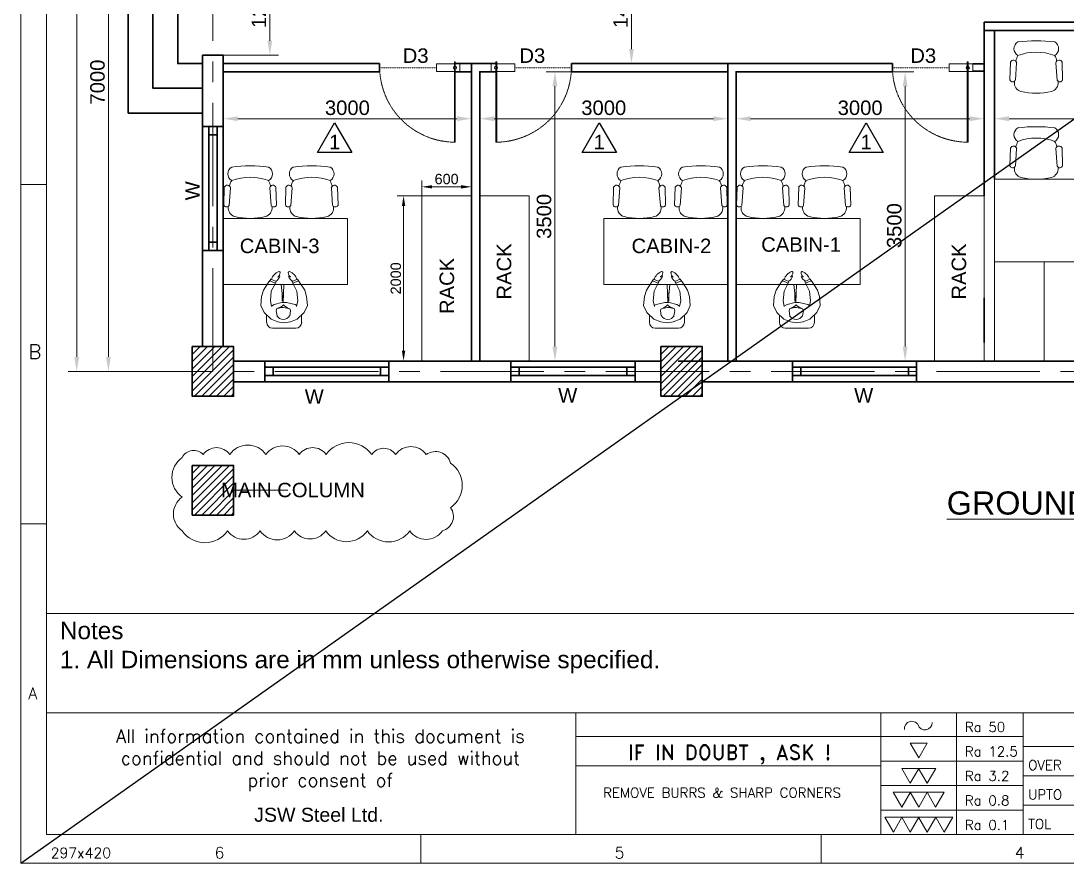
# Model space of a CAD drawing. Header units: millimetres. Extents: x 131588 to 160612, y -172852 to -151297.
# Drawn here: x 131588 to 144237, y -171821 to -161632 of the extents above; entities that cross this region are included whole.
import ezdxf
from ezdxf.enums import TextEntityAlignment as Align

# ---------------------------------------------------------------- set-up
doc = ezdxf.new("R2010")
doc.units = ezdxf.units.MM
doc.header["$MEASUREMENT"] = 0
doc.linetypes.add('CENTER', pattern=[2, 1.25, -0.25, 0.25, -0.25])
doc.linetypes.add('DASHED2', pattern=[0.375, 0.25, -0.125])
for name, color, linetype, lineweight in [('CEN-1', 1, 'CENTER', 18), ('DIM', 7, 'Continuous', 20), ('DIMENSION', 84, 'Continuous', 15), ('DIMLINE', 10, 'Continuous', 18), ('Furniture', 235, 'Continuous', 0), ('GLASS', 145, 'Continuous', 5), ('MAIN', 3, 'Continuous', 30), ('MAIN-4', 6, 'Continuous', 30), ('SEC', 253, 'Continuous', 15), ('TEXT', 4, 'Continuous', 13), ('TEXT-1', 7, 'Continuous', 20)]:
    doc.layers.add(name, color=color, linetype=linetype, lineweight=lineweight)
doc.layers.add('H', color=7, linetype='Continuous')
doc.styles.add('ROMAND', font='romand')
doc.styles.add('ROMANS', font='romans.shx')
doc.styles.add('SIMPLEX', font='simplex', dxfattribs={"height": 5})
doc.styles.get("Standard").update_dxf_attribs({"font": ''})
doc.styles.get('Standard').set_extended_font_data('Arial')
doc.dimstyles.new('DIM-50', dxfattribs={"dimscale": 50, "dimtxt": 2.5, "dimasz": 2.5, "dimexe": 1.5, "dimexo": 0.05, "dimgap": 0.6, "dimtad": 1, "dimzin": 9, "dimdsep": 46, "dimtxsty": 'Standard', "dimcen": 0, "dimclrd": 32, "dimclre": 32, "dimadec": 0, "dimazin": 0, "dimtp": 0.1, "dimtm": 0.1, "dimtfac": 0.71, "dimtofl": 0, "dimtmove": 1, "dimatfit": 3, "dimfxl": 1, "dimtolj": 1, "dimtzin": 7, "dimlwd": -1, "dimlwe": -1, "dimarcsym": 1})
doc.dimstyles.new('DIM-50$0', dxfattribs={"dimscale": 50, "dimtxt": 2.5, "dimasz": 2.5, "dimexe": 1.5, "dimexo": 0.05, "dimgap": 0.6, "dimtad": 1, "dimzin": 9, "dimdsep": 46, "dimtxsty": 'Standard', "dimcen": 0, "dimclrd": 32, "dimclre": 32, "dimadec": 0, "dimazin": 0, "dimtp": 0.1, "dimtm": 0.1, "dimtfac": 0.71, "dimtofl": 0, "dimtmove": 1, "dimatfit": 3, "dimfxl": 1, "dimtolj": 1, "dimtzin": 7, "dimlwd": -1, "dimlwe": -1, "dimarcsym": 1})

# ---------------------------------------------------------------- blocks, each defined once
blk = doc.blocks.new('3rerr')
at = {"layer": 'Furniture', "color": 0, "linetype": 'ByBlock'}
for p, q in [((299424, -105724), (299432, -105724)), ((299424, -105724), (299432, -105724)), ((299444, -105734), (299656, -105751)), ((299448, -105670), (299663, -105676)), ((299424, -106252), (299432, -106252)), ((299444, -106241), (299656, -106225)), ((299448, -106306), (299663, -106300))]:
    blk.add_line(p, q, dxfattribs=at)
for centre, radius, start, end in [((299414, -105834), 111, 85, 163.8913), ((299459, -105703), 34.8, 108.7162, 243.9569), ((299648, -105712), 39.5, 282.8663, 67.8436), ((299666, -105866), 126, 52.7407, 85.3529), ((299825, -105813), 95.4, 30.3927, 149.6073), ((300065, -105988), 779, 166.275, 193.725), ((299156, -105988), 628, 339.209, 20.791), ((298194, -105988), 1727, 352.5907, 7.4093), ((299414, -106142), 111, 196.1087, 275), ((299459, -106273), 34.8, 116.0431, 251.2838), ((299648, -106263), 39.5, 292.1564, 77.1337), ((299608, -105956), 287, 283.6548, 297.8506), ((299825, -106162), 95.4, 210.3927, 329.6073)]:
    blk.add_arc(centre, radius, start, end, dxfattribs=at)
blk = doc.blocks.new('rr')
at = {"layer": 'TEXT', "color": 7}
for p, q in [((298029, -105618), (298123, -105618)), ((298150, -105588), (298068, -105672)), ((298235, -105548), (298150, -105588)), ((298235, -105548), (298342, -105558)), ((298342, -105558), (298419, -105581)), ((298419, -105581), (298507, -105638)), ((297959, -105688), (297959, -105970)), ((298068, -105672), (298034, -105754)), ((298290, -105665), (298221, -105679)), ((298247, -105698), (298235, -105676)), ((298270, -105803), (298247, -105698)), ((298406, -105676), (298290, -105665)), ((298488, -105716), (298406, -105676)), ((298486, -105945), (298486, -105716)), ((298525, -105734), (298488, -105716)), ((298532, -105656), (298504, -105724)), ((298507, -105638), (298551, -105669)), ((298551, -105669), (298525, -105734)), ((298034, -105756), (298024, -105833)), ((298034, -105909), (298024, -105833)), ((298108, -105761), (298170, -105751)), ((298170, -105751), (298189, -105757)), ((298247, -105949), (298270, -105856)), ((298270, -105856), (298270, -105803)), ((298270, -105841), (298486, -105833)), ((298270, -105843), (298486, -105866)), ((298359, -105853), (298285, -105853)), ((298382, -105837), (298382, -105855)), ((298068, -105988), (298034, -105906)), ((298150, -106073), (298068, -105988)), ((298108, -105915), (298170, -105925)), ((298170, -105925), (298198, -105916)), ((298290, -105996), (298221, -105982)), ((298225, -105983), (298247, -105949)), ((298406, -105985), (298290, -105996)), ((298488, -105944), (298406, -105985)), ((298525, -105927), (298488, -105944)), ((298532, -106004), (298504, -105937)), ((298507, -106022), (298551, -105991)), ((298551, -105991), (298525, -105927)), ((298029, -106041), (298117, -106041)), ((298235, -106112), (298150, -106073)), ((298235, -106112), (298342, -106103)), ((298342, -106103), (298419, -106079)), ((298419, -106079), (298507, -106022))]:
    blk.add_line(p, q, dxfattribs=at)
for centre, major_axis, start_param, end_param in [((298029, -105688), (49.8, 49.8), 0.785398, 2.356194), ((298620, -105679), (73.6, 73.6), 2.838638, 3.585677), ((298505, -105817), (105, 105), -0.421869, 0.489767), ((298155, -105840), (63.7, -63.7), 2.898963, 4.955018), ((297966, -105849), (171, 171), -1.068373, -0.39635), ((298371, -105697), (135, 135), 2.703582, 3.183333), ((298315, -105931), (83.5, 83.5), 1.454362, 2.231901), ((298572, -105768), (11.6, 11.6), -1.392775, 0.371356), ((298637, -105702), (55.2, 55.2), 3.067512, 3.856448), ((298633, -105768), (8.31, 8.31), 3.856448, 5.861316), ((298029, -105970), (49.8, -49.8), 3.926991, 5.497787), ((298619, -105979), (73.6, -73.6), 2.697508, 3.444547), ((298504, -105841), (105, -105), 5.793418, 6.705054), ((298636, -105956), (55.2, -55.2), 2.426738, 3.215673), ((298571, -105890), (11.6, -11.6), 5.911829, 7.67596), ((298632, -105890), (8.31, -8.31), 0.421869, 2.426738)]:
    blk.add_ellipse(centre, major_axis=major_axis, ratio=1, start_param=start_param, end_param=end_param, dxfattribs=at)
blk = doc.blocks.new('gd1')
at = {"layer": 'GLASS', "color": 4, "linetype": 'DASHED2', "ltscale": 0.001}
blk.add_line((345380, -498508), (345380, -497802), dxfattribs=at)
at = {"layer": 'GLASS'}
for p, q in [((345331, -498508), (345429, -498508)), ((345331, -498802), (345331, -498508)), ((345429, -498508), (345429, -498802)), ((345429, -498802), (345331, -498802))]:
    blk.add_line(p, q, dxfattribs=at)
at = {"layer": 'GLASS', "color": 4}
for p, q in [((344454, -498744), (344454, -498702)), ((345454, -498732), (344454, -498732)), ((345454, -498744), (344454, -498744)), ((345454, -498744), (345454, -498732))]:
    blk.add_line(p, q, dxfattribs=at)
at = {"layer": 'GLASS', "color": 4, "linetype": 'DASHED2'}
blk.add_ellipse((345430, -498781), major_axis=(-687, 718), ratio=0.969274, start_param=-0.727797, end_param=0.74268, dxfattribs=at)
at = {"layer": 'GLASS', "extrusion": (8.38188e-23, -2.79396e-23, -1)}
blk.add_ellipse((345380, -498740), major_axis=(-13.9, 13.9), ratio=1, start_param=6.283185307179586, end_param=12.56637061435917, dxfattribs=at)
blk = doc.blocks.new('*D524')
at = {"layer": 'Defpoints', "color": 0, "ltscale": 100, "transparency": 16777216}
for p in [(133660, -158872), (132646, -165872), (133660, -165872)]:
    blk.add_point(p, dxfattribs=at)
at = {"layer": 'DIMLINE', "color": 32, "linetype": 'ByBlock', "ltscale": 100, "transparency": 16777216}
for p, q in [((133656, -158872), (132541, -158872)), ((132646, -159047), (132646, -165697)), ((133656, -165872), (132541, -165872))]:
    blk.add_line(p, q, dxfattribs=at)
at = {"layer": 'DIMLINE', "color": 32, "ltscale": 100, "transparency": 16777216}
for points in [[(132617, -159047), (132675, -159047), (132646, -158872)], [(132617, -165697), (132675, -165697), (132646, -165872)]]:
    blk.add_solid(points, dxfattribs=at)
at = {"layer": 'DIMLINE', "color": 0, "ltscale": 100, "transparency": 16777216, "insert": (132514, -162372), "char_height": 175, "attachment_point": 5, "rotation": 90}
blk.add_mtext('\\A1;7000', dxfattribs=at)
blk = doc.blocks.new('*D525')
at = {"layer": 'Defpoints', "color": 0, "ltscale": 100, "transparency": 16777216}
for p in [(137035, -162815), (134035, -163273), (137035, -163273)]:
    blk.add_point(p, dxfattribs=at)
at = {"layer": 'DIMLINE', "color": 32, "linetype": 'ByBlock', "ltscale": 100, "transparency": 16777216}
for p, q in [((134035, -163270), (134035, -162710)), ((137035, -163270), (137035, -162710)), ((134210, -162815), (136860, -162815))]:
    blk.add_line(p, q, dxfattribs=at)
at = {"layer": 'DIMLINE', "color": 32, "ltscale": 100, "transparency": 16777216}
for points in [[(134210, -162786), (134210, -162844), (134035, -162815)], [(136860, -162786), (136860, -162844), (137035, -162815)]]:
    blk.add_solid(points, dxfattribs=at)
at = {"layer": 'DIMLINE', "color": 0, "ltscale": 100, "transparency": 16777216, "insert": (135535, -162684), "char_height": 175, "attachment_point": 5}
blk.add_mtext('\\A1;3000', dxfattribs=at)
blk = doc.blocks.new('*D526')
at = {"layer": 'Defpoints', "color": 0, "ltscale": 100, "transparency": 16777216}
for p in [(140135, -162815), (140135, -162815), (137135, -163132)]:
    blk.add_point(p, dxfattribs=at)
at = {"layer": 'DIMLINE', "color": 32, "linetype": 'ByBlock', "ltscale": 100, "transparency": 16777216}
for p, q in [((137135, -163129), (137135, -162710)), ((140135, -162812), (140135, -162710)), ((137310, -162815), (139960, -162815))]:
    blk.add_line(p, q, dxfattribs=at)
at = {"layer": 'DIMLINE', "color": 32, "ltscale": 100, "transparency": 16777216}
for points in [[(137310, -162786), (137310, -162844), (137135, -162815)], [(139960, -162786), (139960, -162844), (140135, -162815)]]:
    blk.add_solid(points, dxfattribs=at)
at = {"layer": 'DIMLINE', "color": 0, "ltscale": 100, "transparency": 16777216, "insert": (138635, -162684), "char_height": 175, "attachment_point": 5}
blk.add_mtext('\\A1;3000', dxfattribs=at)
blk = doc.blocks.new('*D527')
at = {"layer": 'Defpoints', "color": 0, "ltscale": 100, "transparency": 16777216}
for p in [(140235, -162815), (143235, -162815), (143235, -163132)]:
    blk.add_point(p, dxfattribs=at)
at = {"layer": 'DIMLINE', "color": 32, "linetype": 'ByBlock', "ltscale": 100, "transparency": 16777216}
for p, q in [((140235, -162812), (140235, -162710)), ((143235, -163129), (143235, -162710)), ((140410, -162815), (143060, -162815))]:
    blk.add_line(p, q, dxfattribs=at)
at = {"layer": 'DIMLINE', "color": 32, "ltscale": 100, "transparency": 16777216}
for points in [[(140410, -162786), (140410, -162844), (140235, -162815)], [(143060, -162786), (143060, -162844), (143235, -162815)]]:
    blk.add_solid(points, dxfattribs=at)
at = {"layer": 'DIMLINE', "color": 0, "ltscale": 100, "transparency": 16777216, "insert": (141735, -162684), "char_height": 175, "attachment_point": 5}
blk.add_mtext('\\A1;3000', dxfattribs=at)
blk = doc.blocks.new('*D530')
at = {"layer": 'Defpoints', "color": 0, "ltscale": 100, "transparency": 16777216}
for p in [(138045, -162247), (138296, -162247), (138063, -165747)]:
    blk.add_point(p, dxfattribs=at)
at = {"layer": 'DIMLINE', "color": 32, "linetype": 'ByBlock', "ltscale": 100, "transparency": 16777216}
for p, q in [((138293, -162247), (137940, -162247)), ((138045, -165572), (138045, -162422)), ((138060, -165747), (137940, -165747))]:
    blk.add_line(p, q, dxfattribs=at)
at = {"layer": 'DIMLINE', "color": 32, "ltscale": 100, "transparency": 16777216}
for points in [[(138015, -162422), (138074, -162422), (138045, -162247)], [(138015, -165572), (138074, -165572), (138045, -165747)]]:
    blk.add_solid(points, dxfattribs=at)
at = {"layer": 'DIMLINE', "color": 0, "ltscale": 100, "transparency": 16777216, "insert": (137913, -163997), "char_height": 175, "attachment_point": 5, "rotation": 90}
blk.add_mtext('\\A1;3500', dxfattribs=at)
blk = doc.blocks.new('A4 SHEET')
at = {"layer": 'DIM'}
for p, q in [((13489.34, 1232.71), (13489.34, -79.55)), ((13509.22, 1213.41), (13509.22, -57.46)), ((13489.34, 445.35), (13509.22, 445.35)), ((13489.34, 182.9), (13509.22, 182.9)), ((14605.26, 113.46), (13509.22, 113.46)), ((14605.26, 113.46), (13509.22, 113.46)), ((14605.26, 36.8), (13509.22, 36.8)), ((13918.3, 36.8), (13918.3, -57.46)), ((14154.21, 36.8), (14154.21, -57.46)), ((14212.58, -57.46), (14212.58, 36.8)), ((14264.26, 36.8), (14264.26, -57.46)), ((13918.3, 18.32), (14154.21, 18.32)), ((14154.21, 18.32), (14264.26, 18.32)), ((14176.78, 13.34), (14183.39, 1.88)), ((14178.7, 13.34), (14176.78, 13.34)), ((14178.7, 13.34), (14190.01, 13.34)), ((14183.39, 1.88), (14190.01, 13.34)), ((14264.26, 10.74), (14605.26, 10.74)), ((13918.3, -4.41), (14154.21, -4.41)), ((14154.21, -0.62), (14264.26, -0.62)), ((14170.24, -6.26), (14176.86, -17.72)), ((14172.16, -6.26), (14170.24, -6.26)), ((14172.16, -6.26), (14183.48, -6.26)), ((14176.86, -17.72), (14183.48, -6.26)), ((14183.31, -6.26), (14189.93, -17.72)), ((14185.23, -6.26), (14183.31, -6.26)), ((14185.23, -6.26), (14196.55, -6.26)), ((14189.93, -17.72), (14196.55, -6.26)), ((14264.26, -11.99), (14567.37, -11.99)), ((14154.21, -19.57), (14264.26, -19.57)), ((14163.7, -24.79), (14170.32, -36.26)), ((14165.62, -24.79), (14163.7, -24.79)), ((14165.62, -24.79), (14176.94, -24.79)), ((14170.32, -36.26), (14176.94, -24.79)), ((14176.78, -24.79), (14183.39, -36.26)), ((14178.7, -24.79), (14176.78, -24.79)), ((14178.7, -24.79), (14190.01, -24.79)), ((14183.39, -36.26), (14190.01, -24.79)), ((14189.85, -24.79), (14196.47, -36.26)), ((14191.77, -24.79), (14189.85, -24.79)), ((14191.77, -24.79), (14203.09, -24.79)), ((14196.47, -36.26), (14203.09, -24.79)), ((14154.21, -38.51), (14264.26, -38.51)), ((14264.26, -34.72), (14605.26, -34.72)), ((14159.08, -44.15), (14157.17, -44.15)), ((14157.17, -44.15), (14163.78, -55.61)), ((14159.08, -44.15), (14170.4, -44.15)), ((14163.78, -55.61), (14170.4, -44.15)), ((14172.16, -44.15), (14170.24, -44.15)), ((14170.24, -44.15), (14176.86, -55.61)), ((14172.16, -44.15), (14183.48, -44.15)), ((14176.86, -55.61), (14183.48, -44.15)), ((14185.23, -44.15), (14183.31, -44.15)), ((14183.31, -44.15), (14189.93, -55.61)), ((14185.23, -44.15), (14196.55, -44.15)), ((14189.93, -55.61), (14196.55, -44.15)), ((14196.55, -44.15), (14203.17, -55.61)), ((14198.47, -44.15), (14196.55, -44.15)), ((14198.47, -44.15), (14209.78, -44.15)), ((14203.17, -55.61), (14209.78, -44.15)), ((13489.34, -79.55), (13489.34, -53.04)), ((15322.97, -57.46), (13509.22, -57.46)), ((13798.62, -57.46), (13798.62, -79.55)), ((14107.91, -57.46), (14107.91, -79.55)), ((13489.34, -79.55), (15345.06, -79.55)), ((13489.34, -79.55), (13515.85, -79.55))]:
    blk.add_line(p, q, dxfattribs=at)
for centre, start, end in [((14178, 24.43), 18.40271, 186.14433), ((14188.24, 29.2), 198.40271, 359.97916)]:
    blk.add_arc(centre, 5.68, start, end, dxfattribs=at)
for s, height, style, p in [('B', 11.05, 'ROMANS', (13495.2, 307.11)), ('A', 8.84, 'ROMANS', (13495.2, 44.66)), ('Ra 50', 7.578, 'SIMPLEX', (14219.08, 19.68)), ('Ra 12.5', 7.578, 'SIMPLEX', (14219.08, 0.73)), ('OVER', 7.578, 'SIMPLEX', (14268.02, -9.85)), ('Ra 3.2', 7.578, 'SIMPLEX', (14219.08, -18.21)), ('UPTO', 7.578, 'SIMPLEX', (14268.02, -32.58)), ('Ra 0.8', 7.578, 'SIMPLEX', (14219.08, -37.16)), ('Ra 0.1', 7.578, 'SIMPLEX', (14219.08, -56.1)), ('TOL', 7.578, 'SIMPLEX', (14268.02, -55.32)), ('297x420', 7.953, 'ROMANS', (13512.34, -78)), ('6', 8.84, 'ROMANS', (13639.03, -78.63)), ('5', 8.84, 'ROMANS', (13948.32, -78.63)), ('4', 8.84, 'ROMANS', (14257.61, -78.63))]:
    blk.add_text(s, height=height, dxfattribs=dict(at, style=style)).set_placement(p, align=Align.BOTTOM_LEFT)
at = {"layer": 'DIM', "style": 'ROMAND'}
blk.add_text('IF IN DOUBT , ASK !', height=11.3669, dxfattribs=at).set_placement((14037.25, -2.97), align=Align.BOTTOM_CENTER)
at = {"layer": 'DIM', "style": 'ROMANS'}
blk.add_text('REMOVE BURRS & SHARP CORNERS', height=7.578, dxfattribs=at).set_placement((14031.36, -25.12), align=Align.MIDDLE_CENTER)
at = {"layer": 'DIM', "insert": (13519.46, 107.09), "char_height": 13.464, "width": 2473.9385, "attachment_point": 1}
blk.add_mtext('Notes\\P1. All Dimensions are in mm unless otherwise specified. ', dxfattribs=at)
at = {"layer": 'DIM', "insert": (13720.82, 23.82), "char_height": 10.22825, "width": 367.2824, "attachment_point": 2, "style": 'ROMANS'}
blk.add_mtext('All information contained in this document is confidential and should not be used without prior consent of', dxfattribs=at)
at = {"layer": 'MAIN', "color": 1, "ltscale": 100, "insert": (13719.66, -36.77), "char_height": 10.826, "width": 131.9746, "attachment_point": 2, "style": 'ROMAND'}
blk.add_mtext('{\\fArial|b0|i0|c0|p34;JSW Steel Ltd.}', dxfattribs=at)
blk = doc.blocks.new('*D539')
at = {"layer": 'Defpoints', "color": 0, "ltscale": 100, "transparency": 16777216}
for p in [(133910, -152872), (132262, -165872), (133910, -165872)]:
    blk.add_point(p, dxfattribs=at)
at = {"layer": 'DIMLINE', "color": 32, "linetype": 'ByBlock', "ltscale": 100, "transparency": 16777216}
for p, q in [((133906, -152872), (132157, -152872)), ((132262, -153047), (132262, -165697)), ((133906, -165872), (132157, -165872))]:
    blk.add_line(p, q, dxfattribs=at)
at = {"layer": 'DIMLINE', "color": 32, "ltscale": 100, "transparency": 16777216}
for points in [[(132233, -153047), (132292, -153047), (132262, -152872)], [(132233, -165697), (132292, -165697), (132262, -165872)]]:
    blk.add_solid(points, dxfattribs=at)
at = {"layer": 'DIMLINE', "color": 0, "ltscale": 100, "transparency": 16777216, "insert": (132131, -159372), "char_height": 175, "attachment_point": 5, "rotation": 90}
blk.add_mtext('\\A1;13000', dxfattribs=at)
blk = doc.blocks.new('*D545')
at = {"layer": 'Defpoints', "color": 0, "ltscale": 100, "transparency": 16777216}
for p in [(136435, -163747), (136214, -165747), (136435, -165747)]:
    blk.add_point(p, dxfattribs=at)
at = {"layer": 'DIMLINE', "color": 32, "linetype": 'ByBlock', "ltscale": 100, "transparency": 16777216}
for p, q in [((136432, -163747), (136139, -163747)), ((136214, -163872), (136214, -165622)), ((136432, -165747), (136139, -165747))]:
    blk.add_line(p, q, dxfattribs=at)
at = {"layer": 'DIMLINE', "color": 32, "ltscale": 100, "transparency": 16777216}
for points in [[(136194, -163872), (136235, -163872), (136214, -163747)], [(136194, -165622), (136235, -165622), (136214, -165747)]]:
    blk.add_solid(points, dxfattribs=at)
at = {"layer": 'DIMLINE', "color": 0, "ltscale": 100, "transparency": 16777216, "insert": (136121, -164747), "char_height": 125, "attachment_point": 5, "rotation": 90}
blk.add_mtext('\\A1;2000', dxfattribs=at)
blk = doc.blocks.new('*D546')
at = {"layer": 'Defpoints', "color": 0, "ltscale": 100, "transparency": 16777216}
for p in [(137035, -163639), (136435, -163747), (137035, -163747)]:
    blk.add_point(p, dxfattribs=at)
at = {"layer": 'DIMLINE', "color": 32, "linetype": 'ByBlock', "ltscale": 100, "transparency": 16777216}
for p, q in [((136435, -163745), (136435, -163564)), ((136560, -163639), (136910, -163639)), ((137035, -163745), (137035, -163564))]:
    blk.add_line(p, q, dxfattribs=at)
at = {"layer": 'DIMLINE', "color": 32, "ltscale": 100, "transparency": 16777216}
for points in [[(136560, -163619), (136560, -163660), (136435, -163639)], [(136910, -163619), (136910, -163660), (137035, -163639)]]:
    blk.add_solid(points, dxfattribs=at)
at = {"layer": 'DIMLINE', "color": 0, "ltscale": 100, "transparency": 16777216, "insert": (136735, -163546), "char_height": 125, "attachment_point": 5}
blk.add_mtext('\\A1;600', dxfattribs=at)
blk = doc.blocks.new('*D583')
at = {"layer": 'Defpoints', "color": 0, "ltscale": 100, "transparency": 16777216}
for p in [(141927, -162247), (141927, -165747), (142279, -165747)]:
    blk.add_point(p, dxfattribs=at)
at = {"layer": 'DIMLINE', "color": 32, "linetype": 'ByBlock', "ltscale": 100, "transparency": 16777216}
for p, q in [((141931, -162247), (142384, -162247)), ((142279, -162422), (142279, -165572)), ((141931, -165747), (142384, -165747))]:
    blk.add_line(p, q, dxfattribs=at)
at = {"layer": 'DIMLINE', "color": 32, "ltscale": 100, "transparency": 16777216}
for points in [[(142250, -162422), (142309, -162422), (142279, -162247)], [(142250, -165572), (142309, -165572), (142279, -165747)]]:
    blk.add_solid(points, dxfattribs=at)
at = {"layer": 'DIMLINE', "color": 0, "ltscale": 100, "transparency": 16777216, "insert": (142148, -164109), "char_height": 175, "attachment_point": 5, "rotation": 90}
blk.add_mtext('\\A1;3500', dxfattribs=at)
blk = doc.blocks.new('*D586')
at = {"layer": 'Defpoints', "color": 0, "ltscale": 100, "transparency": 16777216}
for p in [(143360, -162647), (148335, -162647), (148335, -162815)]:
    blk.add_point(p, dxfattribs=at)
at = {"layer": 'DIMLINE', "color": 32, "linetype": 'ByBlock', "ltscale": 100, "transparency": 16777216}
for p, q in [((143360, -162651), (143360, -162920)), ((148335, -162651), (148335, -162920)), ((143535, -162815), (148160, -162815))]:
    blk.add_line(p, q, dxfattribs=at)
at = {"layer": 'DIMLINE', "color": 32, "ltscale": 100, "transparency": 16777216}
for points in [[(143535, -162786), (143535, -162844), (143360, -162815)], [(148160, -162786), (148160, -162844), (148335, -162815)]]:
    blk.add_solid(points, dxfattribs=at)
at = {"layer": 'DIMLINE', "color": 0, "ltscale": 100, "transparency": 16777216, "insert": (145847, -162684), "char_height": 175, "attachment_point": 5}
blk.add_mtext('\\A1;4975', dxfattribs=at)
blk = doc.blocks.new('*D587')
at = {"layer": 'Defpoints', "color": 0, "ltscale": 100, "transparency": 16777216}
for p in [(134035, -160847), (134598, -160847), (134035, -162047)]:
    blk.add_point(p, dxfattribs=at)
at = {"layer": 'DIMLINE', "color": 32, "linetype": 'ByBlock', "ltscale": 100, "transparency": 16777216}
for p, q in [((134038, -160847), (134703, -160847)), ((134598, -161872), (134598, -161022)), ((134038, -162047), (134703, -162047))]:
    blk.add_line(p, q, dxfattribs=at)
at = {"layer": 'DIMLINE', "color": 32, "ltscale": 100, "transparency": 16777216}
for points in [[(134569, -161022), (134627, -161022), (134598, -160847)], [(134569, -161872), (134627, -161872), (134598, -162047)]]:
    blk.add_solid(points, dxfattribs=at)
at = {"layer": 'DIMLINE', "color": 0, "ltscale": 100, "transparency": 16777216, "insert": (134466, -161447), "char_height": 175, "attachment_point": 5, "rotation": 90}
blk.add_mtext('\\A1;1200', dxfattribs=at)
blk = doc.blocks.new('*D588')
at = {"layer": 'Defpoints', "color": 0, "ltscale": 100, "transparency": 16777216}
for p in [(138953, -160747), (138953, -162147), (138970, -162147)]:
    blk.add_point(p, dxfattribs=at)
at = {"layer": 'DIMLINE', "color": 32, "linetype": 'ByBlock', "ltscale": 100, "transparency": 16777216}
for p, q in [((138956, -160747), (139075, -160747)), ((138970, -160922), (138970, -161972)), ((138956, -162147), (139075, -162147))]:
    blk.add_line(p, q, dxfattribs=at)
at = {"layer": 'DIMLINE', "color": 32, "ltscale": 100, "transparency": 16777216}
for points in [[(138941, -160922), (138999, -160922), (138970, -160747)], [(138941, -161972), (138999, -161972), (138970, -162147)]]:
    blk.add_solid(points, dxfattribs=at)
at = {"layer": 'DIMLINE', "color": 0, "ltscale": 100, "transparency": 16777216, "insert": (138839, -161447), "char_height": 175, "attachment_point": 5, "rotation": 90}
blk.add_mtext('\\A1;1400', dxfattribs=at)

msp = doc.modelspace()

# ---------------------------------------------------------------- hatches: boundary and pattern name
at = {"layer": 'SEC', "ltscale": 100}
h = msp.add_hatch(dxfattribs=at)
h.set_pattern_fill('ANSI31', color=8, scale=500)
h.set_pattern_definition([(45, (66442.82, -146707.57), (-44.194174, 44.194174), [])])
h.paths.add_polyline_path([(133659.578, -165572.294), (134159.578, -165572.294), (134159.578, -166172.294), (133659.578, -166172.294)])
h = msp.add_hatch(dxfattribs=at)
h.set_pattern_fill('ANSI31', color=8, scale=500)
h.set_pattern_definition([(45, (72108.82, -146707.57), (-44.194174, 44.194174), [])])
h.paths.add_polyline_path([(139325.578, -165572.294), (139825.578, -165572.294), (139825.578, -166172.294), (139325.578, -166172.294)])
h = msp.add_hatch(dxfattribs=at)
h.set_pattern_fill('ANSI31', color=8, scale=500)
h.set_pattern_definition([(45, (66442.82, -148145.61), (-44.194174, 44.194174), [])])
h.paths.add_polyline_path([(133659.578, -167010.329), (134159.578, -167010.329), (134159.578, -167610.329), (133659.578, -167610.329)])

# ---------------------------------------------------------------- linework, layer by layer
at = {"layer": 'CEN-1', "ltscale": 1000}
msp.add_lwpolyline([(133909.578, -152872.294), (153909.578, -152872.294), (153909.578, -165872.294), (133909.578, -165872.294)], close=True, dxfattribs=at)
at = {"layer": 'DIMLINE'}
msp.add_lwpolyline([(133537.424, -167801.844, 0.52056705), (134087.498, -167801.844, 0.52056705), (134478.574, -167801.844, 0.52056705), (134895.933, -167801.844, 0.52056705), (135272.705, -167801.844, 0.52056705), (135776.296, -167801.844, 0.52056705), (136289.039, -167801.844, 0.52056705), (136684.369, -167801.844, 0.52056705), (136783.328, -167521.315, 0.52056705), (136783.328, -166980.87, 0.52056705), (136489.443, -166878.062, 0.52056705), (136118.297, -166878.062, 0.52056705), (135828.895, -166878.062, 0.52056705), (135277.318, -166878.062, 0.52056705), (134952.992, -166878.062, 0.52056705), (134550.599, -166878.062, 0.52056705), (134112.116, -166878.062, 0.52056705), (133792.185, -166878.062, 0.52056705), (133537.424, -166915.186, 0.52056705), (133537.424, -167393.024, 0.52056705)], format="xyb", close=True, dxfattribs=at)
at = {"layer": 'H', "ltscale": 100}
msp.add_line((131587.724, -171821.036), (160612.243, -151296.555), dxfattribs=at)
for points in [[(135173.241, -163225.339), (135380.258, -162866.775), (135587.275, -163225.339), (135173.241, -163225.339)], [(138373.108, -163225.339), (138580.125, -162866.775), (138787.142, -163225.339), (138373.108, -163225.339)], [(141600.883, -163225.339), (141807.9, -162866.775), (142014.917, -163225.339), (141600.883, -163225.339)]]:
    msp.add_lwpolyline(points, dxfattribs=at)
at = {"layer": 'MAIN', "color": 6}
for p, q in [((143234.578, -161647.294), (143234.578, -161747.294)), ((143234.578, -161747.294), (143234.578, -162097.294)), ((143359.578, -163547.294), (143359.578, -161747.294)), ((143096.476, -162149.868, 0), (143234.578, -162149.868, 0)), ((143234.578, -162097.294), (143234.578, -163747.294)), ((143096.476, -162241.74, 0), (143234.578, -162241.74, 0))]:
    msp.add_line(p, q, dxfattribs=at)
at = {"layer": 'MAIN', "color": 5, "ltscale": 100}
for p, q in [((133859.578, -162909.794), (133859.578, -164409.794)), ((133959.578, -162909.794), (133959.578, -164409.794)), ((134536.799, -165822.294), (136036.799, -165822.294)), ((137513.094, -165822.294), (139013.094, -165822.294)), ((140917.988, -165822.294), (142417.988, -165822.294)), ((134536.799, -165922.294), (136036.799, -165922.294)), ((137513.094, -165922.294), (139013.094, -165922.294)), ((140917.988, -165922.294), (142417.988, -165922.294))]:
    msp.add_line(p, q, dxfattribs=at)
at = {"layer": 'MAIN', "color": 6}
for points in [[(147125.138, -161647.294), (143234.578, -161647.294)], [(147125.138, -161747.294), (143234.578, -161747.294)], [(137034.578, -165747.294), (137034.578, -162147.294), (137334.578, -162147.294)], [(137334.578, -162147.294), (137164.202, -162147.294)], [(138244.653, -162147.294), (140134.578, -162147.294)], [(140134.578, -165747.294), (140134.578, -162147.294), (142124.502, -162147.294)], [(137134.578, -165747.294), (137134.578, -162247.294), (137334.578, -162247.294)], [(137334.578, -162247.294), (137164.202, -162247.294)], [(138244.653, -162247.294), (140134.578, -162247.294)], [(140234.578, -165747.294), (140234.578, -162247.294), (142124.502, -162247.294)], [(143234.578, -165522.294), (143234.578, -164984.359)], [(143234.578, -165522.294), (143234.578, -164984.359)]]:
    msp.add_lwpolyline(points, dxfattribs=at)
at = {"layer": 'MAIN', "color": 5, "ltscale": 100}
for points in [[(134034.578, -162909.794), (134034.578, -164409.794), (133784.578, -164409.794), (133784.578, -162909.794)], [(133959.578, -163009.794), (133959.578, -164309.794), (133859.578, -164309.794), (133859.578, -163009.794)], [(134536.799, -165747.294), (136036.799, -165747.294), (136036.799, -165997.294), (134536.799, -165997.294)], [(134636.799, -165822.294), (135936.799, -165822.294), (135936.799, -165922.294), (134636.799, -165922.294)], [(137513.094, -165747.294), (139013.094, -165747.294), (139013.094, -165997.294), (137513.094, -165997.294)], [(137613.094, -165822.294), (138913.094, -165822.294), (138913.094, -165922.294), (137613.094, -165922.294)], [(140917.988, -165747.294), (142417.988, -165747.294), (142417.988, -165997.294), (140917.988, -165997.294)], [(141017.988, -165822.294), (142317.988, -165822.294), (142317.988, -165922.294), (141017.988, -165922.294)]]:
    msp.add_lwpolyline(points, close=True, dxfattribs=at)
at = {"layer": 'MAIN', "color": 0, "lineweight": 20}
for points in [[(143359.578, -163547.294), (145859.578, -163547.294), (145859.578, -164547.294), (143359.578, -164547.294)], [(136434.578, -163747.294), (136434.578, -165747.294), (137034.578, -165747.294), (137034.578, -163747.294)], [(137734.578, -163747.294), (137734.578, -165747.294), (137134.578, -165747.294), (137134.578, -163747.294)], [(142634.578, -163747.294), (142634.578, -165747.294), (143234.578, -165747.294), (143234.578, -163747.294)], [(134034.578, -164021.77), (135534.578, -164021.77), (135534.578, -164821.77), (134034.578, -164821.77)], [(140134.578, -164021.77), (138634.578, -164021.77), (138634.578, -164821.77), (140134.578, -164821.77)], [(140234.578, -164021.77), (141734.578, -164021.77), (141734.578, -164821.77), (140234.578, -164821.77)], [(143959.578, -164547.294), (143959.578, -165747.294), (143359.578, -165747.294), (143359.578, -164547.294)]]:
    msp.add_lwpolyline(points, close=True, dxfattribs=at)
at = {"layer": 'MAIN', "ltscale": 100}
for points in [[(133659.578, -165572.294), (134159.578, -165572.294), (134159.578, -166172.294), (133659.578, -166172.294)], [(139325.578, -165572.294), (139825.578, -165572.294), (139825.578, -166172.294), (139325.578, -166172.294)], [(133659.578, -167010.329), (134159.578, -167010.329), (134159.578, -167610.329), (133659.578, -167610.329)]]:
    msp.add_lwpolyline(points, close=True, dxfattribs=at)
at = {"layer": 'MAIN-4', "ltscale": 1000}
for p, q in [((133784.578, -162047.294), (134034.578, -162047.294)), ((135924.502, -162147.294), (134034.578, -162147.294)), ((135924.502, -162247.294, 0), (135924.502, -162147.294, 0)), ((137034.578, -162147.294), (136834.578, -162147.294)), ((136834.578, -162247.294), (136834.578, -162147.294)), ((137334.578, -162247.294), (137334.578, -162147.294)), ((138244.653, -162247.294, 0), (138244.653, -162147.294, 0)), ((142124.502, -162247.294, 0), (142124.502, -162147.294, 0)), ((135924.502, -162247.294), (134034.578, -162247.294)), ((137034.578, -162247.294), (136834.578, -162247.294))]:
    msp.add_line(p, q, dxfattribs=at)
for points in [[(133784.578, -162747.294), (132884.578, -162747.294), (132884.578, -160147.294), (133784.578, -160147.294)], [(133784.578, -162447.294), (133184.578, -162447.294), (133184.578, -160447.294), (133784.578, -160447.294)], [(133784.578, -162147.294), (133484.578, -162147.294), (133484.578, -160747.294), (133784.578, -160747.294)], [(133784.578, -165572.294), (133784.578, -162047.294)], [(134034.578, -165572.294), (134034.578, -162047.294)], [(134159.578, -165747.294), (139325.578, -165747.294)], [(139534.578, -165747.294), (144991.578, -165747.294)], [(134159.578, -165997.294), (139325.578, -165997.294)], [(139825.578, -165997.294), (144991.578, -165997.294)]]:
    msp.add_lwpolyline(points, dxfattribs=at)

# ---------------------------------------------------------------- block references
at = {"layer": 'DIMENSION', "color": 0, "linetype": 'Continuous', "lineweight": 0, "extrusion": (2.30152e-07, 5.25887e-07, 1), "xscale": 0.9719561145201425, "yscale": 0.9719561145201425, "zscale": 0.9719561145201425}
for p, rotation in [((-347917.068, -497892.019, -0.054), 89.99999248500627), ((-341717.068, -497892.018, -0.052), 89.99999248500626)]:
    msp.add_blockref('gd1', p, dxfattribs=dict(at, rotation=rotation))
at = {"layer": 'DIMENSION', "color": 0, "linetype": 'Continuous', "lineweight": 0, "extrusion": (-2.30152e-07, 5.25887e-07, 1), "xscale": -0.9719561145201425, "yscale": 0.9719561145201425, "zscale": 0.9719561145201451, "rotation": 270.0000075149937}
msp.add_blockref('gd1', (622086.223, -497892.019, -0.117), dxfattribs=at)
at = {"layer": 'DIMLINE', "xscale": 15.64053501541963, "yscale": 15.64053501541963, "zscale": 15.64053501541963}
msp.add_blockref('A4 SHEET', (-79392.728, -170576.831), dxfattribs=at)
at = {"layer": 'MAIN', "linetype": 'ByBlock', "lineweight": 20, "xscale": -1, "rotation": 270}
for name, p in [('3rerr', (249852.577, -461793.665)), ('3rerr', (249852.577, -462832.865)), ('3rerr', (245053.087, -463307.341)), ('3rerr', (245797.979, -463307.341)), ('rr', (240599.935, -463308.271)), ('rr', (246799.935, -463308.271))]:
    msp.add_blockref(name, p, dxfattribs=at)
at = {"layer": 'MAIN', "linetype": 'ByBlock', "lineweight": 20}
for name, p, rotation in [('3rerr', (28371.176, -463307.341), 90.00000000000001), ('3rerr', (29116.068, -463307.341), 90.00000000000001), ('3rerr', (34571.176, -463307.341), 90.00000000000001), ('3rerr', (35316.068, -463307.341), 90.00000000000001), ('rr', (33569.22, -463308.271), 89.99999999999999)]:
    msp.add_blockref(name, p, dxfattribs=dict(at, rotation=rotation))

# ---------------------------------------------------------------- texts
at = {"layer": 'TEXT-1', "char_height": 175}
for s, insert, width, attachment_point in [('\\pxqc;D3', (136230.552, -161964.631), 259.85607, 1), ('\\pxqc;D3', (137901.508, -161964.631, 0), 259.85607, 3), ('\\pxqc;D3', (142627.846, -161964.631, 0), 259.85607, 3), ('\\pxqc;1', (135426.869, -163010.19), 92.83117, 3), ('\\pxqc;1', (138626.735, -163010.19), 92.83117, 3), ('\\pxqc;1', (141854.51, -163010.19), 92.83117, 3), ('\\pxqc;W', (138329.029, -166074.707), 259.85607, 3), ('\\pxqc;W', (141907.893, -166074.707), 259.85607, 3), ('\\pxqc;W', (135264.459, -166087.815), 259.85607, 3)]:
    msp.add_mtext(s, dxfattribs=dict(at, insert=insert, width=width, attachment_point=attachment_point))
at = {"layer": 'TEXT-1', "char_height": 175, "width": 481.13063, "rotation": 90}
for s, insert, attachment_point in [('\\pxqc;W', (133574.878, -163927.889), 1), ('RACK', (137341.553, -165003.099), 1), ('RACK', (142841.553, -165003.099), 1), ('RACK', (136827.602, -165178.099), 7)]:
    msp.add_mtext(s, dxfattribs=dict(at, insert=insert, attachment_point=attachment_point))
at = {"layer": 'TEXT-1'}
for s, insert, char_height, attachment_point in [('CABIN-3', (135198.22, -164266.322), 175, 3), ('CABIN-2', (138970.936, -164266.322), 175, 1), ('CABIN-1', (140538.645, -164249.875), 175, 1), ('\\pxqc;MAIN COLUMN', (135745.92, -167219.777), 175, 3), ('\\pxqc;{\\LGROUND FLOOR PLAN}', (142782.282, -167324.56), 280, 1)]:
    msp.add_mtext(s, dxfattribs=dict(at, insert=insert, char_height=char_height, attachment_point=attachment_point))

# ---------------------------------------------------------------- dimensions: what is measured, and where the dimension line sits
at = {"layer": 'DIMLINE', "ltscale": 100}
for base, p1, p2, dimstyle, override, picture, middle in [((132262.393, -165872.294), (133909.578, -152872.294), (133909.578, -165872.294), 'DIM-50', {"dimscale": 70}, '*D539', (132130.983, -159372.294)), ((132645.705, -165872.294), (133659.578, -158872.294), (133659.578, -165872.294), 'DIM-50', {"dimscale": 70, "dimtofl": 1}, '*D524', (132514.355, -162372.294)), ((138970.202, -162147.294), (138952.96, -160747.294), (138952.96, -162147.294), 'DIM-50$0', {"dimscale": 70, "dimtofl": 1}, '*D588', (138838.852, -161447.294)), ((134597.727, -160847.294), (134034.578, -162047.294), (134034.578, -160847.294), 'DIM-50$0', {"dimscale": 70, "dimtofl": 1}, '*D587', (134466.376, -161447.294)), ((138044.59, -162247.294), (138063.078, -165747.294), (138296.075, -162247.294), 'DIM-50', {"dimscale": 70, "dimtofl": 1}, '*D530', (137913.18, -163997.294))]:
    dim = msp.add_linear_dim(base=base, p1=p1, p2=p2, angle=90, dimstyle=dimstyle, override=override, dxfattribs=at)
    dim.commit()
    dim.dimension.update_dxf_attribs({"geometry": picture, "text_midpoint": middle})
dim = msp.add_linear_dim(base=(142279.377, -165747.294), p1=(141927.262, -162247.294), p2=(141927.262, -165747.294), angle=90, dimstyle='DIM-50$0', override={"dimscale": 70, "dimtofl": 1, "dimtmove": 0}, dxfattribs=at)
dim.commit()
dim.dimension.update_dxf_attribs({"geometry": '*D583', "text_midpoint": (142279.377, -164109.043), "dimtype": 160})
for base, p1, p2, dimstyle, picture, middle in [((137034.578, -162815.128), (134034.578, -163273.346), (137034.578, -163273.346), 'DIM-50', '*D525', (135534.578, -162683.718)), ((140134.578, -162815.128), (137134.578, -163132.03), (140134.578, -162815.128), 'DIM-50', '*D526', (138634.578, -162683.718)), ((143234.578, -162815.128), (140234.578, -162815.128), (143234.578, -163132.03), 'DIM-50', '*D527', (141734.578, -162683.718)), ((148334.578, -162815.128), (143359.578, -162647.294), (148334.578, -162647.294), 'DIM-50$0', '*D586', (145847.078, -162683.778))]:
    dim = msp.add_linear_dim(base=base, p1=p1, p2=p2, dimstyle=dimstyle, override={"dimscale": 70, "dimtofl": 1}, dxfattribs=at)
    dim.commit()
    dim.dimension.update_dxf_attribs({"geometry": picture, "text_midpoint": middle})
for base, p2, angle, picture, middle in [((137034.578, -163639.387), (137034.578, -163747.294), 180, '*D546', (136734.578, -163545.565)), ((136214.461, -165747.294), (136434.578, -165747.294), 90, '*D545', (136120.639, -164747.294))]:
    dim = msp.add_linear_dim(base=base, p1=(136434.578, -163747.294), p2=p2, angle=angle, dimstyle='DIM-50', dxfattribs=at)
    dim.commit()
    dim.dimension.update_dxf_attribs({"geometry": picture, "text_midpoint": middle})

# ---------------------------------------------------------------- leaders
msp.add_leader([(134159.578, -167310.329), (134816.924, -167310.329)], dimstyle='DIM-50', override={"dimscale": 70}, dxfattribs=at)

doc.saveas('drawing.dxf')
